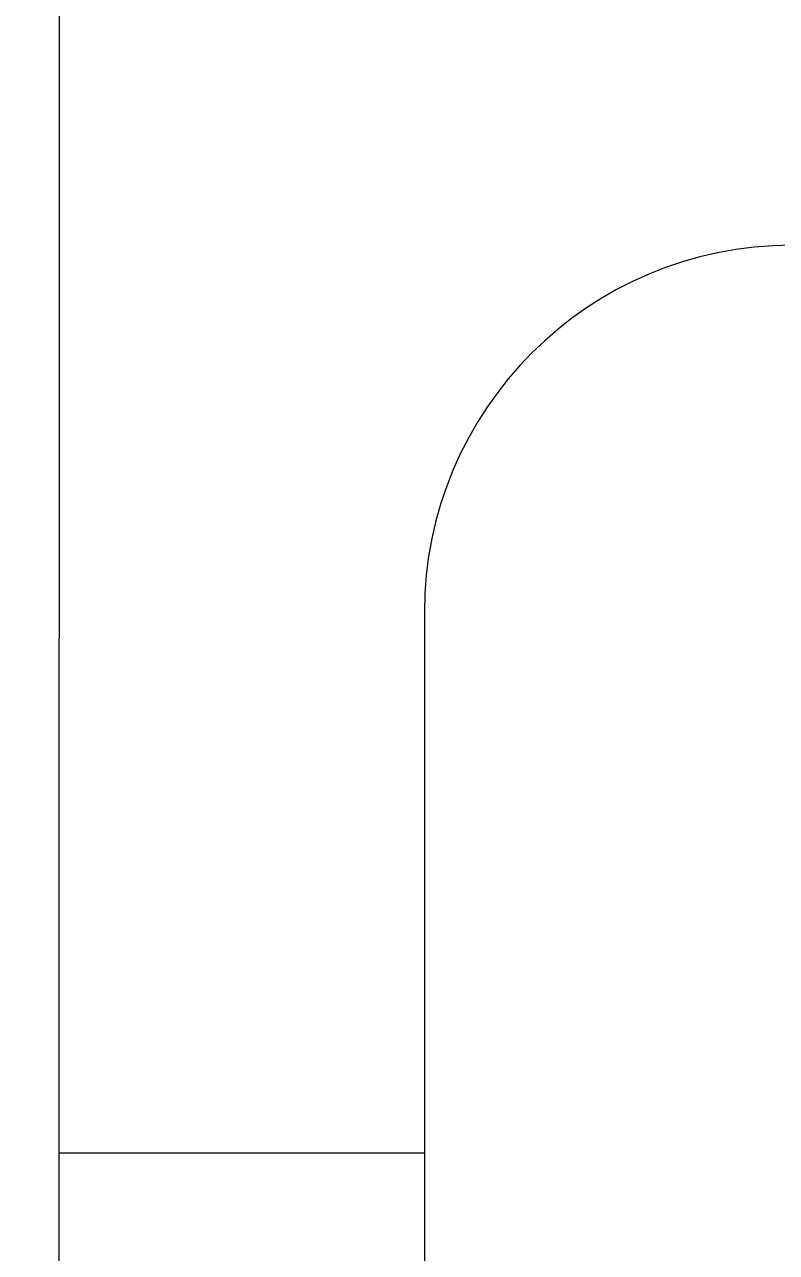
# Model space of a CAD drawing. Header units: inches. Extents: x -12418 to 57169, y -29325 to 19878.
# Drawn here: x 20671 to 20711.2, y -9534.4 to -9468.8 of the extents above; entities that cross this region are included whole.
import ezdxf

# ---------------------------------------------------------------- set-up
doc = ezdxf.new("R2010")
doc.units = ezdxf.units.IN
doc.header["$LTSCALE"] = 25
doc.header["$MEASUREMENT"] = 0
doc.header["$PDMODE"] = 3
doc.layers.get('0').update_dxf_attribs({"color": 8})
doc.layers.get('Defpoints').update_dxf_attribs({"color": 8})
for name, color, linetype, lineweight in [('00-Ground Floor$0$LOADING', 253, 'Continuous', 5), ('00-Ground Floor$0$NEW Wall', 166, 'Continuous', 5), ('E-DIM', 6, 'Continuous', 18)]:
    doc.layers.add(name, color=color, linetype=linetype, lineweight=lineweight)
doc.styles.get("Standard").update_dxf_attribs({"font": 'arial.ttf'})
doc.dimstyles.get("Standard").update_dxf_attribs({"dimtxt": 150, "dimasz": 150, "dimexe": 0.18, "dimexo": 0.0625, "dimgap": 1, "dimtad": 1, "dimdec": 0, "dimlfac": 0.1, "dimzin": 0, "dimdsep": 46, "dimtxsty": 'Standard', "dimcen": 0.09, "dimclrd": 256, "dimclrt": 7, "dimadec": 0, "dimazin": 0, "dimtfac": 1, "dimtdec": 0, "dimtofl": 0, "dimtmove": 0, "dimatfit": 3, "dimfxl": 1, "dimtolj": 1, "dimtzin": 0, "dimarcsym": 0})

# ---------------------------------------------------------------- blocks, each defined once
blk = doc.blocks.new('*X547')
at = {"color": 0}
for p, q in [((5, 3), (5, 3)), ((5, 3), (5, 3)), ((5, 3), (5, 3)), ((5, 3), (5, 3)), ((5, 3), (5, 3)), ((5, 3), (5, 3)), ((5, 3), (5, 3)), ((5, 3), (5, 3)), ((5, 3), (5, 3)), ((5, 3), (5, 3)), ((5, 3), (5, 3)), ((5, 3), (5, 3)), ((5, 3), (5, 3)), ((5, 3), (5, 3)), ((5, 3), (5, 3)), ((5, 3), (5, 3)), ((5, 3), (5, 3)), ((5, 3), (5, 3)), ((5, 3), (5, 3)), ((5, 3), (5, 3)), ((5, 3), (5, 3)), ((5, 3), (5, 3)), ((5, 3), (5, 3)), ((5, 3), (5, 3)), ((5, 3), (5, 3)), ((5, 3), (5, 3)), ((5, 3), (5, 3)), ((5, 3), (5, 3)), ((5, 3), (5, 3)), ((5, 3), (5, 3)), ((5, 3), (5, 3)), ((5, 3), (5, 3)), ((5, 3), (5, 3)), ((5, 3), (5, 3)), ((5, 3), (5, 3)), ((5, 3), (5, 3)), ((5, 3), (5, 3)), ((5, 3), (5, 3)), ((5, 3), (5, 3)), ((5, 3), (5, 3)), ((5, 3), (5, 3)), ((5, 3), (5, 3)), ((5, 3), (5, 3)), ((5, 3), (5, 3)), ((5, 3), (5, 3)), ((5, 3), (5, 3)), ((5, 3), (5, 3)), ((5, 3), (5, 3)), ((5, 3), (5, 3)), ((5, 3), (5, 3)), ((5, 3), (5, 3)), ((5, 3), (5, 3)), ((5, 3), (5, 3)), ((5, 3), (5, 3)), ((5, 3), (5, 3)), ((5, 3), (5, 3)), ((5, 3), (5, 3)), ((5, 3), (5, 3)), ((5, 3), (5, 3)), ((5, 3), (5, 3)), ((5, 3), (5, 3)), ((5, 3), (5, 3)), ((5, 3), (5, 3)), ((5, 3), (5, 3)), ((5, 3), (5, 3)), ((5, 3), (5, 3)), ((6, 3), (5, 3)), ((5, 3), (5, 3)), ((6, 3), (5, 3)), ((5, 3), (5, 3)), ((6, 3), (5, 3)), ((5, 3), (5, 3)), ((6, 3), (5, 3)), ((5, 3), (5, 3)), ((5, 3), (5, 3)), ((5, 3), (5, 3)), ((5, 3), (5, 3)), ((5, 3), (5, 3)), ((5, 3), (5, 3)), ((5, 3), (5, 3)), ((5, 3), (5, 3)), ((5, 3), (5, 3)), ((5, 3), (5, 3)), ((5, 3), (5, 3)), ((5, 3), (5, 3)), ((5, 3), (5, 3)), ((5, 3), (5, 3)), ((5, 3), (5, 3)), ((5, 3), (5, 3)), ((5, 3), (5, 3)), ((5, 3), (5, 3)), ((5, 3), (5, 3)), ((5, 3), (5, 3)), ((5, 3), (5, 3)), ((5, 3), (5, 3)), ((5, 3), (5, 3)), ((6, 3), (6, 3)), ((6, 3), (6, 3)), ((6, 3), (6, 3)), ((6, 3), (6, 3)), ((6, 3), (6, 3)), ((6, 3), (6, 3)), ((6, 3), (6, 3)), ((6, 3), (6, 3)), ((6, 3), (6, 3)), ((6, 3), (6, 3)), ((6, 3), (6, 3)), ((6, 3), (6, 3)), ((6, 3), (6, 3)), ((6, 3), (6, 3)), ((6, 3), (6, 3)), ((6, 3), (6, 3)), ((6, 3), (6, 3)), ((6, 3), (6, 3)), ((6, 3), (6, 3)), ((6, 3), (6, 3)), ((6, 3), (6, 3)), ((6, 3), (6, 3)), ((6, 3), (6, 3)), ((6, 3), (6, 3)), ((6, 3), (6, 3)), ((6, 3), (6, 3)), ((6, 3), (6, 3)), ((6, 3), (6, 3)), ((6, 3), (6, 3)), ((6, 3), (6, 3)), ((6, 3), (6, 3)), ((6, 3), (6, 3)), ((6, 3), (6, 3)), ((6, 3), (6, 3)), ((6, 3), (6, 3)), ((6, 3), (6, 3)), ((6, 3), (6, 3)), ((6, 3), (6, 3)), ((6, 3), (6, 3)), ((6, 3), (6, 3)), ((6, 3), (6, 3)), ((6, 3), (6, 3)), ((6, 3), (6, 3)), ((6, 3), (6, 3)), ((6, 3), (6, 3)), ((6, 3), (6, 3)), ((6, 3), (6, 3)), ((6, 3), (6, 3)), ((6, 3), (6, 3)), ((6, 3), (6, 3)), ((6, 3), (6, 3)), ((6, 3), (6, 3)), ((6, 3), (6, 3)), ((6, 3), (6, 3)), ((6, 3), (6, 3)), ((6, 3), (6, 3)), ((6, 3), (6, 3)), ((6, 3), (6, 3)), ((6, 3), (6, 3)), ((6, 3), (6, 3)), ((6, 3), (6, 3)), ((6, 3), (6, 3)), ((6, 3), (6, 3)), ((6, 3), (6, 3)), ((6, 3), (6, 3)), ((6, 3), (6, 3)), ((6, 3), (6, 3)), ((6, 3), (6, 3)), ((6, 3), (6, 3)), ((6, 3), (6, 3)), ((6, 3), (6, 3)), ((6, 3), (6, 3)), ((6, 3), (6, 3)), ((6, 3), (6, 3)), ((6, 3), (6, 3)), ((6, 3), (6, 3)), ((6, 3), (6, 3)), ((6, 3), (6, 3)), ((6, 3), (6, 3)), ((6, 3), (6, 3)), ((6, 3), (6, 3)), ((6, 3), (6, 3)), ((6, 3), (6, 3)), ((6, 3), (6, 3)), ((6, 3), (6, 3)), ((6, 3), (6, 3)), ((6, 3), (6, 3)), ((6, 3), (6, 3)), ((6, 3), (6, 3)), ((6, 3), (6, 3)), ((6, 3), (6, 3)), ((6, 3), (6, 3)), ((6, 3), (6, 3)), ((6, 3), (6, 3)), ((6, 3), (6, 3)), ((6, 3), (6, 3)), ((6, 3), (6, 3)), ((6, 3), (6, 3)), ((6, 3), (6, 3)), ((6, 3), (6, 3)), ((6, 3), (6, 3)), ((6, 3), (6, 3)), ((6, 3), (6, 3)), ((6, 3), (6, 3)), ((6, 3), (6, 3)), ((6, 3), (6, 3)), ((6, 3), (6, 3)), ((6, 3), (6, 3)), ((6, 3), (6, 3)), ((6, 3), (6, 3)), ((6, 3), (6, 3)), ((6, 3), (6, 3)), ((6, 3), (6, 3)), ((6, 3), (6, 3)), ((6, 3), (6, 3)), ((6, 3), (6, 3)), ((6, 3), (6, 3)), ((6, 3), (6, 3)), ((6, 3), (6, 3)), ((6, 3), (6, 3)), ((6, 3), (6, 3)), ((6, 3), (6, 3)), ((6, 3), (6, 3)), ((6, 3), (6, 3)), ((6, 3), (6, 3)), ((6, 3), (6, 3)), ((6, 3), (6, 3)), ((6, 3), (6, 3)), ((6, 3), (6, 3)), ((6, 3), (6, 3)), ((6, 3), (6, 3)), ((6, 3), (6, 3)), ((6, 3), (6, 3)), ((6, 3), (6, 3)), ((6, 3), (6, 3)), ((6, 3), (6, 3)), ((6, 3), (6, 3)), ((6, 3), (6, 3)), ((6, 3), (6, 3)), ((6, 3), (6, 3)), ((6, 3), (6, 3)), ((6, 3), (6, 3)), ((6, 3), (6, 3)), ((6, 3), (6, 3)), ((6, 3), (6, 3)), ((6, 3), (6, 3)), ((6, 3), (6, 3)), ((6, 3), (6, 3)), ((6, 3), (6, 3)), ((6, 3), (6, 3)), ((6, 3), (6, 3)), ((6, 3), (6, 3)), ((6, 3), (6, 3)), ((6, 3), (6, 3)), ((6, 3), (6, 3)), ((6, 3), (6, 3)), ((6, 3), (6, 3)), ((6, 3), (6, 3)), ((6, 3), (6, 3)), ((6, 3), (6, 3)), ((6, 3), (6, 3)), ((6, 3), (6, 3)), ((6, 3), (6, 3)), ((6, 3), (6, 3)), ((6, 3), (6, 3)), ((6, 3), (6, 3)), ((6, 3), (6, 3)), ((6, 3), (6, 3)), ((6, 3), (6, 3)), ((6, 3), (6, 3)), ((6, 3), (6, 3)), ((6, 3), (6, 3)), ((6, 3), (6, 3)), ((6, 3), (6, 3)), ((6, 3), (6, 3)), ((6, 3), (6, 3)), ((6, 3), (6, 3)), ((6, 3), (6, 3)), ((6, 3), (6, 3)), ((6, 3), (6, 3)), ((6, 3), (6, 3)), ((6, 3), (6, 3)), ((6, 3), (6, 3)), ((6, 3), (6, 3)), ((6, 3), (6, 3)), ((6, 3), (6, 3)), ((6, 3), (6, 3)), ((6, 3), (6, 3)), ((6, 3), (6, 3)), ((6, 3), (6, 3)), ((6, 3), (6, 3)), ((6, 3), (6, 3)), ((6, 3), (6, 3)), ((6, 3), (6, 3)), ((6, 3), (6, 3)), ((6, 3), (6, 3)), ((6, 3), (6, 3)), ((6, 3), (6, 3)), ((6, 3), (6, 3)), ((6, 3), (6, 3)), ((6, 3), (6, 3)), ((6, 3), (6, 3)), ((6, 3), (6, 3)), ((6, 3), (6, 3)), ((6, 3), (5, 3)), ((6, 3), (5, 3)), ((6, 3), (5, 3)), ((6, 3), (5, 3)), ((6, 3), (5, 3)), ((6, 3), (6, 3)), ((6, 3), (6, 3)), ((6, 3), (6, 3)), ((6, 3), (6, 3)), ((6, 3), (6, 3)), ((6, 3), (6, 3)), ((6, 3), (6, 3)), ((6, 3), (6, 3)), ((6, 3), (6, 3)), ((6, 3), (6, 3)), ((6, 3), (6, 3)), ((6, 3), (6, 3)), ((6, 3), (6, 3)), ((6, 3), (6, 3)), ((6, 3), (6, 3)), ((6, 3), (6, 3)), ((6, 3), (6, 3)), ((6, 3), (6, 3)), ((6, 3), (6, 3)), ((6, 3), (6, 3)), ((6, 3), (6, 3)), ((6, 3), (6, 3)), ((6, 3), (6, 3)), ((6, 3), (6, 3)), ((6, 3), (6, 3)), ((6, 3), (6, 3)), ((6, 3), (6, 3)), ((6, 3), (6, 3)), ((6, 3), (6, 3)), ((6, 3), (6, 3)), ((6, 3), (6, 3)), ((6, 3), (6, 3)), ((6, 3), (6, 3)), ((6, 3), (6, 3)), ((6, 3), (6, 3)), ((6, 3), (6, 3)), ((6, 3), (6, 3)), ((6, 3), (6, 3)), ((6, 3), (6, 3)), ((6, 3), (6, 3)), ((6, 3), (6, 3)), ((6, 3), (6, 3)), ((6, 3), (6, 3)), ((6, 3), (6, 3)), ((6, 3), (6, 3)), ((6, 3), (6, 3)), ((6, 3), (6, 3)), ((6, 3), (6, 3)), ((6, 3), (6, 3)), ((6, 3), (6, 3)), ((6, 3), (6, 3)), ((6, 3), (6, 3)), ((6, 3), (6, 3)), ((6, 3), (6, 3)), ((6, 3), (6, 3)), ((6, 3), (6, 3)), ((6, 3), (6, 3)), ((6, 3), (6, 3)), ((6, 3), (6, 3)), ((6, 3), (6, 3)), ((6, 3), (6, 3)), ((6, 3), (6, 3)), ((6, 3), (6, 3)), ((6, 3), (6, 3)), ((6, 3), (6, 3)), ((6, 3), (6, 3)), ((6, 3), (6, 3)), ((6, 3), (6, 3)), ((6, 3), (6, 3)), ((6, 3), (6, 3)), ((6, 3), (6, 3)), ((6, 3), (6, 3)), ((6, 3), (6, 3)), ((6, 3), (6, 3)), ((6, 3), (6, 3)), ((6, 3), (6, 3)), ((6, 3), (6, 3)), ((6, 3), (6, 3)), ((6, 3), (6, 3)), ((6, 3), (6, 3)), ((6, 3), (6, 3)), ((6, 3), (6, 3)), ((6, 3), (6, 3)), ((6, 3), (6, 3)), ((6, 3), (6, 3)), ((6, 3), (6, 3)), ((6, 3), (6, 3)), ((6, 3), (6, 3)), ((6, 3), (6, 3)), ((6, 3), (6, 3)), ((6, 3), (6, 3)), ((6, 3), (6, 3)), ((6, 3), (6, 3)), ((6, 3), (6, 3)), ((6, 3), (6, 3)), ((6, 3), (6, 3)), ((6, 3), (6, 3)), ((6, 3), (6, 3)), ((6, 3), (6, 3)), ((6, 3), (6, 3)), ((6, 3), (6, 3)), ((6, 3), (6, 3)), ((6, 3), (6, 3)), ((6, 3), (6, 3)), ((6, 3), (6, 3)), ((6, 3), (6, 3)), ((6, 3), (6, 3)), ((6, 3), (6, 3)), ((6, 3), (6, 3)), ((6, 3), (6, 3)), ((6, 3), (6, 3)), ((6, 3), (6, 3)), ((6, 3), (6, 3)), ((6, 3), (6, 3)), ((6, 3), (6, 3)), ((6, 3), (6, 3)), ((6, 3), (6, 3)), ((6, 3), (6, 3)), ((6, 3), (6, 3)), ((6, 3), (6, 3)), ((6, 3), (6, 3)), ((6, 3), (6, 3)), ((6, 3), (6, 3)), ((6, 3), (6, 3)), ((6, 3), (6, 3)), ((6, 3), (6, 3)), ((6, 3), (6, 3)), ((6, 3), (6, 3)), ((6, 3), (6, 3)), ((6, 3), (6, 3)), ((6, 3), (6, 3)), ((6, 3), (6, 3)), ((6, 3), (6, 3)), ((6, 3), (6, 3)), ((6, 3), (6, 3)), ((6, 3), (6, 3)), ((6, 3), (6, 3)), ((6, 3), (6, 3)), ((6, 3), (6, 3)), ((6, 3), (6, 3)), ((6, 3), (6, 3)), ((6, 3), (6, 3)), ((6, 3), (6, 3)), ((6, 3), (6, 3)), ((6, 3), (6, 3)), ((6, 3), (6, 3)), ((6, 3), (6, 3)), ((6, 3), (6, 3)), ((6, 3), (6, 3)), ((6, 3), (6, 3)), ((6, 3), (6, 3)), ((6, 3), (6, 3)), ((6, 3), (6, 3)), ((6, 3), (6, 3)), ((6, 3), (6, 3)), ((6, 3), (6, 3)), ((6, 3), (6, 3)), ((6, 3), (6, 3)), ((6, 3), (6, 3)), ((6, 3), (6, 3)), ((6, 3), (6, 3)), ((6, 3), (6, 3)), ((6, 3), (6, 3)), ((6, 3), (6, 3)), ((6, 3), (6, 3)), ((6, 3), (6, 3)), ((6, 3), (6, 3)), ((6, 3), (6, 3)), ((6, 3), (6, 3)), ((6, 3), (6, 3)), ((6, 3), (6, 3)), ((6, 3), (6, 3)), ((6, 3), (6, 3)), ((6, 3), (6, 3)), ((6, 3), (6, 3)), ((6, 3), (6, 3)), ((6, 3), (6, 3)), ((6, 3), (6, 3)), ((6, 3), (6, 3)), ((6, 3), (6, 3)), ((6, 3), (6, 3)), ((6, 3), (6, 3)), ((6, 3), (6, 3)), ((6, 3), (6, 3)), ((6, 3), (6, 3)), ((6, 3), (6, 3)), ((6, 3), (6, 3)), ((6, 3), (6, 3)), ((6, 3), (6, 3)), ((6, 3), (6, 3)), ((6, 3), (6, 3)), ((6, 3), (6, 3)), ((6, 3), (6, 3)), ((6, 3), (6, 3)), ((6, 3), (6, 3)), ((6, 3), (6, 3)), ((6, 3), (6, 3)), ((6, 3), (6, 3)), ((6, 3), (6, 3)), ((6, 3), (6, 3)), ((6, 3), (6, 3)), ((6, 3), (6, 3)), ((6, 3), (6, 3)), ((6, 3), (6, 3)), ((6, 3), (6, 3)), ((6, 3), (6, 3)), ((6, 3), (6, 3)), ((6, 3), (6, 3)), ((6, 3), (6, 3)), ((6, 3), (6, 3)), ((6, 3), (6, 3)), ((6, 3), (6, 3)), ((6, 3), (6, 3)), ((6, 3), (6, 3)), ((6, 3), (6, 3)), ((6, 3), (6, 3)), ((6, 3), (6, 3)), ((6, 3), (6, 3)), ((6, 3), (6, 3)), ((6, 3), (6, 3)), ((6, 3), (6, 3)), ((6, 3), (6, 3)), ((6, 3), (6, 3)), ((6, 3), (6, 3)), ((6, 3), (6, 3)), ((6, 3), (6, 3)), ((6, 3), (6, 3)), ((6, 3), (6, 3)), ((6, 3), (6, 3)), ((6, 3), (6, 3)), ((6, 3), (6, 3)), ((6, 3), (6, 3)), ((6, 3), (6, 3)), ((6, 3), (6, 3)), ((6, 3), (6, 3)), ((6, 3), (6, 3)), ((6, 3), (6, 3)), ((6, 3), (6, 3)), ((6, 3), (6, 3)), ((6, 3), (6, 3)), ((6, 3), (6, 3)), ((6, 3), (6, 3)), ((6, 3), (6, 3)), ((6, 3), (6, 3)), ((6, 3), (6, 3)), ((6, 3), (6, 3)), ((6, 3), (6, 3)), ((6, 3), (6, 3)), ((6, 3), (6, 3)), ((6, 3), (6, 3)), ((6, 3), (6, 3)), ((6, 3), (6, 3)), ((6, 3), (6, 3)), ((6, 3), (6, 3)), ((6, 3), (6, 3)), ((6, 3), (6, 3)), ((6, 3), (6, 3)), ((6, 3), (6, 3)), ((6, 3), (6, 3)), ((6, 3), (6, 3)), ((6, 3), (6, 3)), ((6, 3), (6, 3)), ((6, 3), (6, 3)), ((6, 3), (6, 3)), ((6, 3), (6, 3)), ((6, 3), (6, 3)), ((6, 3), (6, 3)), ((6, 3), (6, 3)), ((6, 3), (6, 3)), ((6, 3), (6, 3)), ((6, 3), (6, 3)), ((6, 3), (6, 3)), ((6, 3), (6, 3)), ((6, 3), (6, 3)), ((6, 3), (6, 3)), ((6, 3), (6, 3)), ((6, 3), (6, 3)), ((6, 3), (6, 3)), ((6, 3), (6, 3)), ((6, 3), (6, 3)), ((6, 3), (6, 3)), ((6, 3), (6, 3)), ((6, 3), (6, 3)), ((6, 3), (6, 3)), ((6, 3), (6, 3)), ((6, 3), (6, 3)), ((6, 3), (6, 3)), ((6, 3), (6, 3)), ((6, 3), (6, 3)), ((6, 3), (6, 3)), ((6, 3), (6, 3)), ((6, 3), (6, 3)), ((6, 3), (6, 3)), ((6, 3), (6, 3)), ((6, 3), (6, 3)), ((6, 3), (6, 3)), ((6, 3), (6, 3)), ((6, 3), (6, 3)), ((6, 3), (6, 3)), ((6, 3), (6, 3)), ((6, 3), (6, 3)), ((6, 3), (6, 3)), ((6, 3), (6, 3)), ((6, 3), (6, 3)), ((6, 3), (6, 3)), ((6, 3), (6, 3)), ((6, 3), (6, 3)), ((6, 3), (6, 3)), ((6, 3), (6, 3)), ((6, 3), (6, 3)), ((6, 3), (6, 3)), ((6, 3), (6, 3)), ((6, 3), (6, 3)), ((6, 3), (6, 3)), ((6, 3), (6, 3)), ((6, 3), (6, 3)), ((6, 3), (6, 3))]:
    blk.add_line(p, q, dxfattribs=at)
blk = doc.blocks.new('*X548')
at = {"color": 0}
for p, q in [((13, 1), (13, 1)), ((13, 1), (13, 1)), ((13, 1), (13, 1)), ((13, 1), (13, 1)), ((13, 1), (13, 1)), ((13, 1), (13, 1)), ((13, 1), (13, 1)), ((13, 1), (13, 1)), ((13, 1), (13, 1)), ((13, 1), (13, 1)), ((13, 1), (13, 1)), ((13, 1), (13, 1)), ((13, 1), (13, 1)), ((13, 1), (13, 1)), ((13, 1), (13, 1)), ((13, 1), (14, 1)), ((13, 1), (14, 1)), ((13, 1), (14, 1)), ((13, 1), (13, 1)), ((13, 1), (13, 1)), ((13, 1), (13, 1)), ((13, 1), (13, 1)), ((13, 1), (13, 1)), ((13, 1), (13, 1)), ((13, 1), (13, 1)), ((13, 1), (13, 1)), ((13, 1), (13, 1)), ((13, 1), (13, 1)), ((13, 1), (13, 1)), ((13, 1), (13, 1)), ((13, 1), (13, 1)), ((13, 1), (13, 1)), ((13, 1), (13, 1)), ((13, 1), (13, 1)), ((13, 1), (13, 1)), ((13, 1), (13, 1)), ((13, 1), (13, 1)), ((13, 1), (13, 1)), ((13, 1), (13, 1)), ((13, 1), (13, 1)), ((13, 1), (13, 1)), ((13, 1), (13, 1)), ((13, 1), (13, 1)), ((13, 1), (13, 1)), ((13, 1), (13, 1)), ((13, 1), (13, 1)), ((13, 1), (13, 1)), ((13, 1), (13, 1)), ((13, 1), (13, 1)), ((13, 1), (13, 1)), ((13, 1), (13, 1)), ((13, 1), (13, 1)), ((13, 1), (13, 1)), ((13, 1), (13, 1)), ((13, 1), (13, 1)), ((13, 1), (13, 1)), ((13, 1), (13, 1)), ((13, 1), (13, 1)), ((13, 1), (13, 1)), ((13, 1), (13, 1)), ((13, 1), (13, 1)), ((13, 1), (13, 1)), ((13, 1), (13, 1)), ((13, 1), (13, 1)), ((13, 1), (13, 1)), ((13, 1), (13, 1)), ((13, 1), (13, 1)), ((13, 1), (13, 1)), ((13, 1), (13, 1)), ((13, 1), (13, 1)), ((13, 1), (13, 1)), ((13, 1), (13, 1)), ((13, 1), (13, 1)), ((13, 1), (13, 1)), ((13, 1), (13, 1)), ((13, 1), (13, 1)), ((13, 1), (13, 1)), ((13, 1), (13, 1)), ((13, 1), (13, 1)), ((13, 1), (13, 1)), ((13, 1), (13, 1)), ((13, 1), (13, 1)), ((13, 1), (13, 1)), ((13, 1), (13, 1)), ((13, 1), (13, 1)), ((13, 1), (13, 1)), ((13, 1), (13, 1)), ((13, 1), (13, 1)), ((13, 1), (13, 1)), ((13, 1), (13, 1)), ((13, 1), (13, 1)), ((13, 1), (13, 1)), ((13, 1), (13, 1)), ((13, 1), (13, 1)), ((13, 1), (13, 1)), ((13, 1), (13, 1)), ((13, 1), (13, 1)), ((13, 1), (13, 1)), ((13, 1), (13, 1)), ((13, 1), (13, 1)), ((13, 1), (13, 1)), ((13, 1), (13, 1)), ((13, 1), (13, 1)), ((13, 1), (13, 1)), ((13, 1), (13, 1)), ((13, 1), (13, 1)), ((13, 1), (13, 1)), ((13, 1), (13, 1)), ((13, 1), (13, 1)), ((13, 1), (13, 1)), ((13, 1), (13, 1)), ((13, 1), (13, 1)), ((13, 1), (13, 1)), ((13, 1), (13, 1)), ((13, 1), (13, 1)), ((13, 1), (13, 1)), ((13, 1), (13, 1)), ((13, 1), (13, 1)), ((13, 1), (13, 1)), ((13, 1), (13, 1)), ((13, 1), (13, 1)), ((13, 1), (13, 1)), ((13, 1), (13, 1)), ((13, 1), (14, 1)), ((13, 0), (13, 0)), ((13, 0), (13, 0)), ((13, 0), (13, 0)), ((13, 0), (13, 0)), ((13, 0), (13, 0)), ((13, 0), (13, 0)), ((13, 0), (13, 0)), ((13, 0), (13, 0)), ((13, 0), (13, 0)), ((13, 0), (13, 0)), ((13, 0), (13, 0)), ((13, 0), (13, 0)), ((13, 0), (13, 0)), ((13, 0), (13, 0)), ((13, 0), (13, 0)), ((13, 0), (13, 0)), ((13, 0), (13, 0)), ((13, 0), (13, 0)), ((13, 0), (13, 0)), ((13, 0), (13, 0)), ((13, 0), (13, 0)), ((13, 0), (13, 0)), ((13, 0), (13, 0)), ((13, 0), (13, 0)), ((13, 0), (13, 0)), ((13, 0), (13, 0)), ((13, 0), (13, 0)), ((13, 0), (13, 0)), ((13, 0), (13, 0)), ((13, 0), (13, 0)), ((13, 0), (13, 0)), ((13, 0), (13, 0)), ((13, 0), (13, 0)), ((13, 0), (13, 0)), ((13, 0), (13, 0)), ((13, 0), (13, 0)), ((13, 0), (13, 0)), ((13, 0), (13, 0)), ((13, 0), (13, 0)), ((13, 0), (13, 0)), ((13, 0), (13, 0)), ((13, 0), (13, 0)), ((13, 0), (13, 0)), ((13, 0), (13, 0)), ((13, 0), (13, 0)), ((13, 0), (13, 0)), ((13, 0), (13, 0)), ((13, 0), (13, 0)), ((13, 0), (14, 0)), ((13, 0), (14, 0)), ((13, 0), (13, 0)), ((13, 0), (14, 0)), ((14, 1), (14, 1)), ((14, 1), (14, 1)), ((14, 1), (14, 1)), ((14, 1), (14, 1)), ((14, 1), (14, 1)), ((14, 1), (14, 1)), ((14, 1), (14, 1)), ((14, 1), (14, 1)), ((14, 1), (14, 1)), ((14, 1), (14, 1)), ((14, 1), (14, 1)), ((14, 1), (14, 1)), ((14, 1), (14, 1)), ((14, 1), (14, 1)), ((14, 1), (14, 1)), ((14, 1), (14, 1)), ((14, 1), (14, 1)), ((14, 1), (14, 1)), ((14, 1), (14, 1)), ((14, 1), (14, 1)), ((14, 1), (14, 1)), ((14, 1), (14, 1)), ((14, 1), (14, 1)), ((14, 1), (14, 1)), ((14, 1), (14, 1)), ((14, 1), (14, 1)), ((14, 1), (14, 1)), ((14, 1), (14, 1)), ((14, 1), (14, 1)), ((14, 1), (14, 1)), ((14, 1), (14, 1)), ((14, 1), (14, 1)), ((14, 1), (14, 1)), ((14, 1), (14, 1)), ((14, 1), (14, 1)), ((14, 1), (14, 1)), ((14, 1), (14, 1)), ((14, 1), (14, 1)), ((14, 1), (14, 1)), ((14, 1), (14, 1)), ((14, 1), (14, 1)), ((14, 1), (14, 1)), ((14, 1), (14, 1)), ((14, 1), (14, 1)), ((14, 1), (14, 1)), ((14, 1), (14, 1)), ((14, 1), (14, 1)), ((14, 1), (14, 1)), ((14, 1), (14, 1)), ((14, 1), (14, 1)), ((14, 1), (14, 1)), ((14, 1), (14, 1)), ((14, 1), (14, 1)), ((14, 1), (14, 1)), ((14, 1), (14, 1)), ((14, 1), (14, 1)), ((14, 1), (14, 1)), ((14, 1), (14, 1)), ((14, 1), (14, 1)), ((14, 1), (14, 1)), ((14, 1), (14, 1)), ((14, 1), (14, 1)), ((14, 1), (14, 1)), ((14, 1), (14, 1)), ((14, 1), (14, 1)), ((14, 1), (14, 1)), ((14, 1), (14, 1)), ((14, 1), (14, 1)), ((14, 1), (14, 1)), ((14, 1), (14, 1)), ((14, 1), (14, 1)), ((14, 1), (14, 1)), ((14, 1), (14, 1)), ((14, 1), (14, 1)), ((14, 1), (14, 1)), ((14, 1), (14, 1)), ((14, 1), (14, 1)), ((14, 1), (14, 1)), ((14, 1), (14, 1)), ((14, 1), (14, 1)), ((14, 1), (14, 1)), ((14, 1), (14, 1)), ((14, 1), (14, 1)), ((14, 1), (14, 1)), ((14, 1), (14, 1)), ((14, 1), (14, 1)), ((14, 1), (14, 1)), ((14, 1), (14, 1)), ((14, 1), (14, 1)), ((14, 1), (14, 1)), ((14, 1), (14, 1)), ((14, 1), (14, 1)), ((14, 1), (14, 1)), ((14, 1), (14, 1)), ((14, 0), (14, 0)), ((14, 0), (14, 0)), ((14, 0), (14, 0)), ((14, 0), (14, 0)), ((14, 0), (14, 0)), ((14, 0), (14, 0)), ((14, 0), (14, 0)), ((14, 0), (14, 0)), ((14, 0), (14, 0)), ((14, 0), (14, 0)), ((14, 0), (14, 0)), ((14, 0), (14, 0)), ((14, 0), (14, 0)), ((14, 0), (14, 0)), ((14, 0), (14, 0)), ((14, 0), (14, 0)), ((14, 0), (14, 0)), ((14, 0), (14, 0)), ((14, 0), (14, 0)), ((14, 0), (14, 0)), ((14, 0), (14, 0)), ((14, 0), (14, 0)), ((14, 0), (14, 0)), ((14, 0), (14, 0)), ((14, 0), (14, 0)), ((14, 0), (14, 0)), ((14, 0), (14, 0)), ((14, 0), (14, 0)), ((14, 0), (14, 0)), ((14, 0), (14, 0)), ((14, 0), (14, 0)), ((14, 0), (14, 0)), ((14, 0), (14, 0)), ((14, 0), (14, 0)), ((14, 0), (14, 0)), ((14, 0), (14, 0)), ((14, 0), (14, 0)), ((14, 0), (14, 0)), ((14, 0), (14, 0)), ((14, 0), (14, 0)), ((14, 0), (14, 0)), ((14, 0), (14, 0)), ((14, 0), (14, 0)), ((14, 0), (14, 0)), ((14, 0), (14, 0)), ((14, 0), (14, 0)), ((14, 0), (14, 0)), ((14, 0), (14, 0)), ((13, 0), (13, 0)), ((13, 0), (14, 0)), ((13, 0), (13, 0)), ((13, 0), (14, 0)), ((13, 0), (13, 0)), ((13, 0), (14, 0)), ((13, 0), (13, 0)), ((13, 0), (13, 0)), ((13, 0), (13, 0)), ((13, 0), (13, 0)), ((13, 0), (14, 0)), ((13, 0), (13, 0)), ((13, 0), (14, 0)), ((13, 0), (13, 0)), ((13, 0), (14, 0)), ((13, 0), (13, 0)), ((13, 0), (14, 0)), ((13, 0), (13, 0)), ((13, 0), (14, 0)), ((13, 0), (13, 0)), ((13, 0), (14, 0)), ((13, 0), (13, 0)), ((13, 0), (14, 0)), ((13, 0), (13, 0)), ((13, 0), (13, 0)), ((13, 0), (13, 0)), ((13, 0), (14, 0)), ((13, 0), (13, 0)), ((13, 0), (14, 0)), ((13, 0), (13, 0)), ((13, 0), (14, 0)), ((13, 0), (13, 0)), ((13, 0), (14, 0)), ((13, 0), (13, 0)), ((13, 0), (13, 0)), ((13, 0), (13, 0)), ((13, 0), (13, 0)), ((13, 0), (13, 0)), ((13, 0), (13, 0)), ((13, 0), (13, 0)), ((13, 0), (13, 0)), ((13, 0), (13, 0)), ((13, 0), (13, 0)), ((13, 0), (13, 0)), ((13, 0), (13, 0)), ((13, 0), (13, 0)), ((13, 0), (13, 0)), ((13, 0), (13, 0)), ((13, 0), (13, 0)), ((13, 0), (13, 0)), ((13, 0), (13, 0)), ((13, 0), (13, 0)), ((13, 0), (13, 0)), ((13, 0), (13, 0)), ((13, 0), (13, 0)), ((13, 0), (13, 0)), ((13, 0), (13, 0)), ((13, 0), (13, 0)), ((13, 0), (13, 0)), ((13, 0), (13, 0)), ((13, 0), (13, 0)), ((13, 0), (13, 0)), ((13, 0), (13, 0)), ((13, 0), (13, 0)), ((13, -1), (13, -1)), ((13, -1), (13, -1)), ((13, -1), (13, -1)), ((13, -1), (13, -1)), ((13, -1), (13, -1)), ((13, -1), (14, -1)), ((13, -1), (13, -1)), ((14, 0), (14, 0)), ((14, 0), (14, 0)), ((14, 0), (14, 0)), ((14, 0), (14, 0)), ((14, 0), (14, 0)), ((14, 0), (14, 0)), ((14, 0), (14, 0)), ((14, 0), (14, 0)), ((14, 0), (14, 0)), ((14, 0), (14, 0)), ((14, 0), (14, 0)), ((14, 0), (14, 0)), ((14, 0), (14, 0)), ((14, 0), (14, 0)), ((14, 0), (14, 0)), ((13, 0), (14, 0)), ((14, 0), (14, 0)), ((14, 0), (14, 0)), ((14, 0), (14, 0)), ((14, 0), (14, 0)), ((14, 0), (14, 0)), ((14, 0), (14, 0)), ((14, 0), (14, 0)), ((14, 0), (14, 0)), ((14, 0), (14, 0)), ((14, 0), (14, 0)), ((14, 0), (14, 0)), ((14, 0), (14, 0)), ((14, 0), (14, 0)), ((14, 0), (14, 0)), ((14, 0), (14, 0)), ((14, 0), (14, 0)), ((14, 0), (14, 0)), ((14, 0), (14, 0)), ((14, 0), (14, 0)), ((14, 0), (14, 0)), ((14, 0), (14, 0)), ((14, 0), (14, 0)), ((14, 0), (14, 0)), ((14, 0), (14, 0)), ((14, 0), (14, 0)), ((14, 0), (14, 0)), ((14, 0), (14, 0)), ((14, 0), (14, 0)), ((14, 0), (14, 0)), ((14, 0), (14, 0)), ((14, 0), (14, 0)), ((14, 0), (14, 0)), ((14, 0), (14, 0)), ((14, 0), (14, 0)), ((14, -1), (14, -1)), ((14, -1), (14, -1)), ((14, -1), (14, -1)), ((14, -1), (14, -1)), ((14, -1), (14, -1))]:
    blk.add_line(p, q, dxfattribs=at)
blk = doc.blocks.new('00-Ground Floor$0$GF21018-P')
at = {"color": 0}
for p, q in [((0.220494, 0.475631), (0.220494, 0.067498)), ((0.240011, 0.322592), (0.240011, 0.140001)), ((0.220494, 0.293723), (0.240011, 0.293723))]:
    blk.add_line(p, q, dxfattribs=at)
for points in [[(0.240011, 0.293723), (0.240011, 0.293723), (0.240011, 0.293723), (0.240011, 0.293723), (0.240011, 0.293723), (0.240011, 0.293723), (0.240011, 0.293723), (0.240011, 0.293723), (0.240011, 0.293723), (0.240011, 0.293723), (0.240011, 0.293723), (0.240011, 0.293723), (0.240011, 0.293723), (0.240011, 0.293723), (0.240011, 0.293723), (0.240011, 0.293723), (0.240011, 0.293723), (0.240011, 0.293723), (0.240011, 0.293723), (0.240011, 0.293723), (0.240011, 0.293723), (0.240011, 0.293723), (0.240011, 0.293723), (0.240011, 0.293723), (0.240011, 0.293723), (0.240011, 0.293723), (0.240011, 0.293723), (0.240011, 0.293723), (0.240011, 0.293723), (0.240011, 0.293723), (0.240011, 0.293723), (0.240011, 0.293723), (0.240011, 0.293723), (0.240011, 0.293723), (0.240011, 0.293723), (0.240011, 0.293723), (0.240011, 0.293723), (0.240011, 0.293723), (0.240011, 0.293723), (0.240011, 0.293723), (0.240011, 0.293723), (0.240011, 0.293723), (0.240011, 0.293723), (0.240011, 0.293723), (0.240011, 0.293723), (0.240011, 0.293723), (0.240011, 0.293723), (0.240011, 0.293723), (0.240011, 0.293723), (0.240011, 0.293723), (0.240011, 0.293723), (0.240011, 0.293723), (0.240011, 0.293723), (0.240011, 0.293723), (0.240011, 0.293723), (0.240011, 0.293723), (0.240011, 0.293723), (0.240011, 0.293723), (0.240011, 0.293723), (0.240011, 0.293723), (0.240011, 0.293723), (0.240011, 0.293723), (0.240011, 0.293723), (0.240011, 0.293723), (0.240011, 0.293723), (0.240011, 0.293723), (0.240011, 0.293723), (0.240011, 0.293723), (0.240011, 0.293723), (0.240011, 0.293723), (0.240011, 0.293723), (0.240011, 0.293723), (0.240011, 0.293723), (0.240011, 0.293723), (0.240011, 0.293723), (0.240011, 0.293723), (0.240011, 0.293723), (0.240011, 0.293723), (0.240011, 0.293723), (0.240011, 0.293723), (0.240011, 0.293723), (0.240011, 0.293723), (0.240011, 0.293723), (0.240011, 0.293723), (0.240011, 0.293723), (0.240011, 0.293723), (0.240011, 0.293723), (0.240011, 0.293723), (0.240011, 0.293723), (0.240011, 0.293723), (0.240011, 0.293723), (0.240011, 0.293723), (0.240011, 0.293723), (0.240011, 0.293723), (0.240011, 0.293723), (0.240011, 0.293723), (0.240011, 0.293723), (0.240011, 0.293723), (0.240011, 0.293723), (0.240011, 0.293723), (0.240011, 0.293723), (0.240011, 0.293723), (0.240011, 0.293723), (0.240011, 0.293723), (0.240011, 0.293723), (0.240011, 0.293723), (0.240011, 0.293723), (0.240011, 0.293723), (0.240011, 0.293723), (0.240011, 0.293723), (0.240011, 0.293723), (0.240011, 0.293723), (0.240011, 0.293723), (0.240011, 0.293723), (0.240011, 0.293723), (0.240011, 0.293723), (0.240011, 0.293723), (0.240011, 0.293723), (0.240011, 0.293723), (0.240011, 0.293723), (0.240011, 0.293723), (0.240011, 0.293723), (0.240011, 0.293723), (0.240011, 0.293723), (0.240011, 0.293723), (0.240011, 0.293723), (0.240011, 0.293723), (0.240011, 0.293723), (0.240011, 0.293723), (0.240011, 0.293723), (0.240011, 0.293723), (0.240011, 0.293723), (0.240011, 0.293723), (0.240011, 0.293723), (0.240011, 0.293723), (0.240011, 0.293723), (0.240011, 0.293723), (0.240011, 0.293723), (0.240011, 0.293723), (0.240011, 0.293723), (0.240011, 0.293723), (0.240011, 0.293723), (0.240011, 0.293723), (0.240011, 0.293723), (0.240011, 0.293723), (0.240011, 0.293723), (0.240011, 0.293723), (0.240011, 0.293723), (0.240011, 0.293723), (0.240011, 0.293723), (0.240011, 0.293723), (0.240011, 0.293723), (0.240011, 0.293723), (0.240011, 0.293723), (0.240011, 0.293723), (0.240011, 0.293723), (0.240011, 0.293723), (0.240011, 0.293723), (0.240011, 0.293723), (0.240011, 0.293723), (0.240011, 0.293723), (0.240011, 0.293723), (0.240011, 0.293723), (0.240011, 0.293723), (0.240011, 0.293723), (0.240011, 0.293723), (0.240011, 0.293723), (0.240011, 0.293723), (0.240011, 0.293723), (0.240011, 0.293723), (0.240011, 0.293723), (0.240011, 0.293723), (0.240011, 0.293723), (0.240011, 0.293723), (0.240011, 0.293723), (0.240011, 0.293723), (0.240011, 0.293723), (0.240011, 0.293723), (0.240011, 0.293723), (0.240011, 0.293723), (0.240011, 0.293723), (0.240011, 0.293723), (0.240011, 0.293723), (0.240011, 0.293723), (0.240011, 0.293723), (0.240011, 0.293723), (0.240011, 0.293723), (0.240011, 0.293723), (0.240011, 0.293723), (0.240011, 0.293723), (0.240011, 0.293723), (0.240011, 0.293723), (0.240011, 0.293723), (0.240011, 0.293723), (0.240011, 0.293723), (0.240011, 0.293723), (0.240011, 0.293723), (0.240011, 0.293723), (0.240011, 0.293723), (0.240011, 0.293723), (0.240011, 0.293723), (0.240011, 0.293723), (0.240011, 0.293723), (0.240011, 0.293723), (0.240011, 0.293723), (0.240011, 0.293723), (0.240011, 0.293723), (0.240011, 0.293723), (0.240011, 0.293723), (0.240011, 0.293723), (0.240011, 0.293723), (0.240011, 0.293723), (0.240011, 0.293723), (0.240011, 0.293723), (0.240011, 0.293723), (0.240011, 0.293723), (0.240011, 0.293723), (0.240011, 0.293723), (0.240011, 0.293723), (0.240011, 0.293723), (0.240011, 0.293723), (0.240011, 0.293723), (0.240011, 0.293723), (0.240011, 0.293723), (0.240011, 0.293723), (0.240011, 0.293723), (0.240011, 0.293723), (0.240011, 0.293723), (0.240011, 0.293723), (0.240011, 0.293723), (0.240011, 0.293723), (0.240011, 0.293723), (0.240011, 0.293723), (0.240011, 0.293723), (0.240011, 0.293723), (0.240011, 0.293723), (0.240011, 0.293723), (0.240011, 0.293723), (0.240011, 0.293723), (0.240011, 0.293723), (0.240011, 0.293723), (0.240011, 0.293723), (0.240011, 0.293723), (0.240011, 0.293723), (0.240011, 0.293723), (0.240011, 0.293723), (0.240011, 0.293723), (0.240011, 0.293723), (0.240011, 0.293723), (0.240011, 0.293723), (0.240011, 0.293723), (0.240011, 0.293723), (0.240011, 0.293723), (0.240011, 0.293723), (0.240011, 0.293723), (0.240011, 0.293723), (0.240011, 0.293723), (0.240011, 0.293723), (0.240011, 0.293723), (0.240011, 0.293723), (0.240011, 0.293723), (0.240011, 0.293723), (0.240011, 0.293723), (0.240011, 0.293723), (0.240011, 0.293723), (0.240011, 0.293723), (0.240011, 0.293723), (0.240011, 0.293723), (0.240011, 0.293723), (0.240011, 0.293723), (0.240011, 0.293723), (0.240011, 0.293723), (0.240011, 0.293723), (0.240011, 0.293723), (0.240011, 0.293723), (0.240011, 0.293723), (0.240011, 0.293723)], [(0.240011, 0.293723), (0.240011, 0.293723), (0.240011, 0.293723), (0.240011, 0.293723), (0.240011, 0.293723), (0.240011, 0.293723), (0.240011, 0.293723), (0.240011, 0.293723), (0.240011, 0.293723), (0.240011, 0.293723), (0.240011, 0.293723), (0.240011, 0.293723), (0.240011, 0.293723), (0.240011, 0.293723), (0.240011, 0.293723), (0.240011, 0.293723), (0.240011, 0.293723), (0.240011, 0.293723), (0.240011, 0.293723), (0.240011, 0.293723), (0.240011, 0.293723), (0.240011, 0.293723), (0.240011, 0.293723), (0.240011, 0.293723), (0.240011, 0.293723), (0.240011, 0.293723), (0.240011, 0.293723), (0.240011, 0.293723), (0.240011, 0.293723), (0.240011, 0.293723), (0.240011, 0.293723), (0.240011, 0.293723), (0.240011, 0.293723), (0.240011, 0.293723), (0.240011, 0.293723), (0.240011, 0.293723), (0.240011, 0.293723), (0.240011, 0.293723), (0.240011, 0.293723), (0.240011, 0.293723), (0.240011, 0.293723), (0.240011, 0.293723), (0.240011, 0.293723), (0.240011, 0.293723), (0.240011, 0.293723), (0.240011, 0.293723), (0.240011, 0.293723), (0.240011, 0.293723), (0.240011, 0.293723), (0.240011, 0.293723), (0.240011, 0.293723), (0.240011, 0.293723), (0.240011, 0.293723), (0.240011, 0.293723), (0.240011, 0.293723), (0.240011, 0.293723), (0.240011, 0.293723), (0.240011, 0.293723), (0.240011, 0.293723), (0.240011, 0.293723), (0.240011, 0.293723), (0.240011, 0.293723), (0.240011, 0.293723), (0.240011, 0.293723), (0.240011, 0.293723), (0.240011, 0.293723), (0.240011, 0.293723), (0.240011, 0.293723), (0.240011, 0.293723), (0.240011, 0.293723), (0.240011, 0.293723), (0.240011, 0.293723), (0.240011, 0.293723), (0.240011, 0.293723), (0.240011, 0.293723), (0.240011, 0.293723), (0.240011, 0.293723), (0.240011, 0.293723), (0.240011, 0.293723), (0.240011, 0.293723), (0.240011, 0.293723), (0.240011, 0.293723), (0.240011, 0.293723), (0.240011, 0.293723), (0.240011, 0.293723), (0.240011, 0.293723), (0.240011, 0.293723), (0.240011, 0.293723), (0.240011, 0.293723), (0.240011, 0.293723), (0.240011, 0.293723), (0.240011, 0.293723), (0.240011, 0.293723), (0.240011, 0.293723), (0.240011, 0.293723), (0.240011, 0.293723), (0.240011, 0.293723), (0.240011, 0.293723), (0.240011, 0.293723), (0.240011, 0.293723), (0.240011, 0.293723), (0.240011, 0.293723), (0.240011, 0.293723), (0.240011, 0.293723), (0.240011, 0.293723), (0.240011, 0.293723), (0.240011, 0.293723), (0.240011, 0.293723), (0.240011, 0.293723), (0.240011, 0.293723), (0.240011, 0.293723), (0.240011, 0.293723), (0.240011, 0.293723), (0.240011, 0.293723), (0.240011, 0.293723), (0.240011, 0.293723), (0.240011, 0.293723), (0.240011, 0.293723), (0.240011, 0.293723), (0.240011, 0.293723), (0.240011, 0.293723), (0.240011, 0.293723), (0.240011, 0.293723), (0.240011, 0.293723), (0.240011, 0.293723), (0.240011, 0.293723), (0.240011, 0.293723), (0.240011, 0.293723), (0.240011, 0.293723), (0.240011, 0.293723), (0.240011, 0.293723), (0.240011, 0.293723), (0.240011, 0.293723), (0.240011, 0.293723), (0.240011, 0.293723), (0.240011, 0.293723), (0.240011, 0.293723), (0.240011, 0.293723), (0.240011, 0.293723), (0.240011, 0.293723), (0.240011, 0.293723), (0.240011, 0.293723), (0.240011, 0.293723), (0.240011, 0.293723), (0.240011, 0.293723), (0.240011, 0.293723), (0.240011, 0.293723), (0.240011, 0.293723), (0.240011, 0.293723), (0.240011, 0.293723), (0.240011, 0.293723), (0.240011, 0.293723), (0.240011, 0.293723), (0.240011, 0.293723), (0.240011, 0.293723), (0.240011, 0.293723), (0.240011, 0.293723), (0.240011, 0.293723), (0.240011, 0.293723), (0.240011, 0.293723), (0.240011, 0.293723), (0.240011, 0.293723), (0.240011, 0.293723), (0.240011, 0.293723), (0.240011, 0.293723), (0.240011, 0.293723), (0.240011, 0.293723), (0.240011, 0.293723), (0.240011, 0.293723), (0.240011, 0.293723), (0.240011, 0.293723), (0.240011, 0.293723), (0.240011, 0.293723), (0.240011, 0.293723), (0.240011, 0.293723), (0.240011, 0.293723), (0.240011, 0.293723), (0.240011, 0.293723), (0.240011, 0.293723), (0.240011, 0.293723), (0.240011, 0.293723), (0.240011, 0.293723), (0.240011, 0.293723), (0.240011, 0.293723), (0.240011, 0.293723), (0.240011, 0.293723), (0.240011, 0.293723), (0.240011, 0.293723), (0.240011, 0.293723), (0.240011, 0.293723), (0.240011, 0.293723), (0.240011, 0.293723), (0.240011, 0.293723), (0.240011, 0.293723), (0.240011, 0.293723), (0.240011, 0.293723), (0.240011, 0.293723), (0.240011, 0.293723), (0.240011, 0.293723), (0.240011, 0.293723), (0.240011, 0.293723), (0.240011, 0.293723), (0.240011, 0.293723), (0.240011, 0.293723), (0.240011, 0.293723), (0.240011, 0.293723), (0.240011, 0.293723), (0.240011, 0.293723), (0.240011, 0.293723), (0.240011, 0.293723), (0.240011, 0.293723), (0.240011, 0.293723), (0.240011, 0.293723), (0.240011, 0.293723), (0.240011, 0.293723), (0.240011, 0.293723), (0.240011, 0.293723), (0.240011, 0.293723), (0.240011, 0.293723)], [(0.240011, 0.293723), (0.240011, 0.293723), (0.240011, 0.293723), (0.240011, 0.293723), (0.240011, 0.293723), (0.240011, 0.293723), (0.240011, 0.293723), (0.240011, 0.293723), (0.240011, 0.293723), (0.240011, 0.293723), (0.240011, 0.293723), (0.240011, 0.293723), (0.240011, 0.293723), (0.240011, 0.293723), (0.240011, 0.293723), (0.240011, 0.293723), (0.240011, 0.293723), (0.240011, 0.293723), (0.240011, 0.293723), (0.240011, 0.293723), (0.240011, 0.293723), (0.240011, 0.293723), (0.240011, 0.293723), (0.240011, 0.293723), (0.240011, 0.293723), (0.240011, 0.293723), (0.240011, 0.293723), (0.240011, 0.293723), (0.240011, 0.293723), (0.240011, 0.293723), (0.240011, 0.293723), (0.240011, 0.293723), (0.240011, 0.293723), (0.240011, 0.293723), (0.240011, 0.293723), (0.240011, 0.293723), (0.240011, 0.293723), (0.240011, 0.293723), (0.240011, 0.293723), (0.240011, 0.293723), (0.240011, 0.293723), (0.240011, 0.293723), (0.240011, 0.293723), (0.240011, 0.293723), (0.240011, 0.293723), (0.240011, 0.293723), (0.240011, 0.293723), (0.240011, 0.293723), (0.240011, 0.293723), (0.240011, 0.293723), (0.240011, 0.293723), (0.240011, 0.293723), (0.240011, 0.293723), (0.240011, 0.293723), (0.240011, 0.293723), (0.240011, 0.293723), (0.240011, 0.293723), (0.240011, 0.293723), (0.240011, 0.293723), (0.240011, 0.293723), (0.240011, 0.293723), (0.240011, 0.293723), (0.240011, 0.293723), (0.240011, 0.293723), (0.240011, 0.293723), (0.240011, 0.293723), (0.240011, 0.293723), (0.240011, 0.293723), (0.240011, 0.293723), (0.240011, 0.293723), (0.240011, 0.293723), (0.240011, 0.293723), (0.240011, 0.293723), (0.240011, 0.293723), (0.240011, 0.293723), (0.240011, 0.293723), (0.240011, 0.293723), (0.240011, 0.293723), (0.240011, 0.293723), (0.240011, 0.293723), (0.240011, 0.293723), (0.240011, 0.293723), (0.240011, 0.293723), (0.240011, 0.293723), (0.240011, 0.293723), (0.240011, 0.293723), (0.240011, 0.293723), (0.240011, 0.293723), (0.240011, 0.293723), (0.240011, 0.293723), (0.240011, 0.293723), (0.240011, 0.293723), (0.240011, 0.293723), (0.240011, 0.293723), (0.240011, 0.293723), (0.240011, 0.293723), (0.240011, 0.293723), (0.240011, 0.293723), (0.240011, 0.293723), (0.240011, 0.293723), (0.240011, 0.293723), (0.240011, 0.293723), (0.240011, 0.293723), (0.240011, 0.293723), (0.240011, 0.293723), (0.240011, 0.293723), (0.240011, 0.293723), (0.240011, 0.293723), (0.240011, 0.293723), (0.240011, 0.293723), (0.240011, 0.293723), (0.240011, 0.293723), (0.240011, 0.293723), (0.240011, 0.293723), (0.240011, 0.293723), (0.240011, 0.293723), (0.240011, 0.293723), (0.240011, 0.293723), (0.240011, 0.293723), (0.240011, 0.293723), (0.240011, 0.293723), (0.240011, 0.293723), (0.240011, 0.293723), (0.240011, 0.293723), (0.240011, 0.293723), (0.240011, 0.293723), (0.240011, 0.293723), (0.240011, 0.293723), (0.240011, 0.293723), (0.240011, 0.293723), (0.240011, 0.293723), (0.240011, 0.293723), (0.240011, 0.293723), (0.240011, 0.293723), (0.240011, 0.293723), (0.240011, 0.293723), (0.240011, 0.293723), (0.240011, 0.293723), (0.240011, 0.293723), (0.240011, 0.293723), (0.240011, 0.293723), (0.240011, 0.293723), (0.240011, 0.293723), (0.240011, 0.293723), (0.240011, 0.293723), (0.240011, 0.293723), (0.240011, 0.293723), (0.240011, 0.293723), (0.240011, 0.293723), (0.240011, 0.293723), (0.240011, 0.293723), (0.240011, 0.293723), (0.240011, 0.293723), (0.240011, 0.293723), (0.240011, 0.293723), (0.240011, 0.293723), (0.240011, 0.293723), (0.240011, 0.293723), (0.240011, 0.293723), (0.240011, 0.293723), (0.240011, 0.293723), (0.240011, 0.293723), (0.240011, 0.293723), (0.240011, 0.293723), (0.240011, 0.293723), (0.240011, 0.293723), (0.240011, 0.293723), (0.240011, 0.293723), (0.240011, 0.293723), (0.240011, 0.293723), (0.240011, 0.293723), (0.240011, 0.293723), (0.240011, 0.293723), (0.240011, 0.293723), (0.240011, 0.293723), (0.240011, 0.293723), (0.240011, 0.293723), (0.240011, 0.293723), (0.240011, 0.293723), (0.240011, 0.293723), (0.240011, 0.293723), (0.240011, 0.293723), (0.240011, 0.293723), (0.240011, 0.293723), (0.240011, 0.293723), (0.240011, 0.293723), (0.240011, 0.293723), (0.240011, 0.293723), (0.240011, 0.293723), (0.240011, 0.293723), (0.240011, 0.293723), (0.240011, 0.293723), (0.240011, 0.293723), (0.240011, 0.293723), (0.240011, 0.293723), (0.240011, 0.293723), (0.240011, 0.293723), (0.240011, 0.293723), (0.240011, 0.293723), (0.240011, 0.293723), (0.240011, 0.293723), (0.240011, 0.293723), (0.240011, 0.293723), (0.240011, 0.293723), (0.240011, 0.293723), (0.240011, 0.293723), (0.240011, 0.293723), (0.240011, 0.293723), (0.240011, 0.293723), (0.240011, 0.293723), (0.240011, 0.293723), (0.240011, 0.293723), (0.240011, 0.293723), (0.240011, 0.293723)]]:
    blk.add_lwpolyline(points, close=True, dxfattribs=at)
blk.add_arc((0.259626, 0.322592), 0.019615, 90, 180, dxfattribs=at)
at = {"layer": '00-Ground Floor$0$NEW Wall', "color": 0, "linetype": 'Continuous'}
for points in [[(0.240011, 0.293723), (0.240011, 0.293723), (0.240011, 0.293723), (0.240011, 0.293723), (0.240011, 0.293723), (0.240011, 0.293723), (0.240011, 0.293723), (0.240011, 0.293723)], [(0.240011, 0.293723), (0.240011, 0.293723), (0.240011, 0.293723), (0.240011, 0.293723), (0.240011, 0.293723), (0.240011, 0.293723), (0.240011, 0.293723)], [(0.240011, 0.293723), (0.240011, 0.293723), (0.240011, 0.293723), (0.240011, 0.293723), (0.240011, 0.293723), (0.240011, 0.293723), (0.240011, 0.293723), (0.240011, 0.293723), (0.240011, 0.293723)], [(0.240011, 0.293723), (0.240011, 0.293723), (0.240011, 0.293723), (0.240011, 0.293723), (0.240011, 0.293723), (0.240011, 0.293723), (0.240011, 0.293723), (0.240011, 0.293723), (0.240011, 0.293723), (0.240011, 0.293723)], [(0.240011, 0.293723), (0.240011, 0.293723), (0.240011, 0.293723), (0.240011, 0.293723), (0.240011, 0.293723), (0.240011, 0.293723), (0.240011, 0.293723), (0.240011, 0.293723), (0.240011, 0.293723), (0.240011, 0.293723), (0.240011, 0.293723), (0.240011, 0.293723), (0.240011, 0.293723), (0.240011, 0.293723), (0.240011, 0.293723)], [(0.240011, 0.293723), (0.240011, 0.293723), (0.240011, 0.293723), (0.240011, 0.293723), (0.240011, 0.293723), (0.240011, 0.293723), (0.240011, 0.293723), (0.240011, 0.293723), (0.240011, 0.293723), (0.240011, 0.293723)], [(0.240011, 0.293723), (0.240011, 0.293723), (0.240011, 0.293723), (0.240011, 0.293723), (0.240011, 0.293723), (0.240011, 0.293723), (0.240011, 0.293723), (0.240011, 0.293723), (0.240011, 0.293723), (0.240011, 0.293723)], [(0.240011, 0.293723), (0.240011, 0.293723), (0.240011, 0.293723), (0.240011, 0.293723), (0.240011, 0.293723), (0.240011, 0.293723), (0.240011, 0.293723), (0.240011, 0.293723), (0.240011, 0.293723), (0.240011, 0.293723)], [(0.240011, 0.293723), (0.240011, 0.293723), (0.240011, 0.293723), (0.240011, 0.293723), (0.240011, 0.293723), (0.240011, 0.293723), (0.240011, 0.293723), (0.240011, 0.293723), (0.240011, 0.293723), (0.240011, 0.293723), (0.240011, 0.293723), (0.240011, 0.293723), (0.240011, 0.293723), (0.240011, 0.293723), (0.240011, 0.293723), (0.240011, 0.293723), (0.240011, 0.293723), (0.240011, 0.293723)], [(0.240011, 0.293723), (0.240011, 0.293723), (0.240011, 0.293723), (0.240011, 0.293723), (0.240011, 0.293723), (0.240011, 0.293723), (0.240011, 0.293723), (0.240011, 0.293723), (0.240011, 0.293723), (0.240011, 0.293723), (0.240011, 0.293723), (0.240011, 0.293723)], [(0.240011, 0.293723), (0.240011, 0.293723), (0.240011, 0.293723), (0.240011, 0.293723), (0.240011, 0.293723), (0.240011, 0.293723), (0.240011, 0.293723)], [(0.240011, 0.293723), (0.240011, 0.293723), (0.240011, 0.293723), (0.240011, 0.293723), (0.240011, 0.293723), (0.240011, 0.293723), (0.240011, 0.293723), (0.240011, 0.293723), (0.240011, 0.293723), (0.240011, 0.293723), (0.240011, 0.293723), (0.240011, 0.293723), (0.240011, 0.293723), (0.240011, 0.293723), (0.240011, 0.293723), (0.240011, 0.293723), (0.240011, 0.293723), (0.240011, 0.293723), (0.240011, 0.293723), (0.240011, 0.293723), (0.240011, 0.293723), (0.240011, 0.293723), (0.240011, 0.293723), (0.240011, 0.293723), (0.240011, 0.293723), (0.240011, 0.293723), (0.240011, 0.293723), (0.240011, 0.293723), (0.240011, 0.293723), (0.240011, 0.293723), (0.240011, 0.293723), (0.240011, 0.293723), (0.240011, 0.293723), (0.240011, 0.293723), (0.240011, 0.293723), (0.240011, 0.293723), (0.240011, 0.293723), (0.240011, 0.293723), (0.240011, 0.293723), (0.240011, 0.293723), (0.240011, 0.293723), (0.240011, 0.293723), (0.240011, 0.293723), (0.240011, 0.293723), (0.240011, 0.293723), (0.240011, 0.293723), (0.240011, 0.293723), (0.240011, 0.293723), (0.240011, 0.293723), (0.240011, 0.293723), (0.240011, 0.293723), (0.240011, 0.293723), (0.240011, 0.293723), (0.240011, 0.293723), (0.240011, 0.293723), (0.240011, 0.293723), (0.240011, 0.293723), (0.240011, 0.293723), (0.240011, 0.293723), (0.240011, 0.293723), (0.240011, 0.293723), (0.240011, 0.293723), (0.240011, 0.293723), (0.240011, 0.293723), (0.240011, 0.293723), (0.240011, 0.293723), (0.240011, 0.293723), (0.240011, 0.293723), (0.240011, 0.293723), (0.240011, 0.293723), (0.240011, 0.293723), (0.240011, 0.293723), (0.240011, 0.293723), (0.240011, 0.293723), (0.240011, 0.293723), (0.240011, 0.293723), (0.240011, 0.293723), (0.240011, 0.293723), (0.240011, 0.293723), (0.240011, 0.293723), (0.240011, 0.293723), (0.240011, 0.293723), (0.240011, 0.293723), (0.240011, 0.293723), (0.240011, 0.293723), (0.240011, 0.293723), (0.240011, 0.293723), (0.240011, 0.293723), (0.240011, 0.293723), (0.240011, 0.293723), (0.240011, 0.293723), (0.240011, 0.293723), (0.240011, 0.293723), (0.240011, 0.293723), (0.240011, 0.293723), (0.240011, 0.293723), (0.240011, 0.293723), (0.240011, 0.293723), (0.240011, 0.293723), (0.240011, 0.293723), (0.240011, 0.293723), (0.240011, 0.293723), (0.240011, 0.293723), (0.240011, 0.293723), (0.240011, 0.293723), (0.240011, 0.293723), (0.240011, 0.293723), (0.240011, 0.293723), (0.240011, 0.293723), (0.240011, 0.293723), (0.240011, 0.293723)], [(0.240011, 0.293723), (0.240011, 0.293723), (0.240011, 0.293723), (0.240011, 0.293723), (0.240011, 0.293723), (0.240011, 0.293723), (0.240011, 0.293723), (0.240011, 0.293723), (0.240011, 0.293723), (0.240011, 0.293723), (0.240011, 0.293723), (0.240011, 0.293723), (0.240011, 0.293723), (0.240011, 0.293723), (0.240011, 0.293723), (0.240011, 0.293723), (0.240011, 0.293723)], [(0.240011, 0.293723), (0.240011, 0.293723), (0.240011, 0.293723), (0.240011, 0.293723), (0.240011, 0.293723), (0.240011, 0.293723), (0.240011, 0.293723), (0.240011, 0.293723), (0.240011, 0.293723), (0.240011, 0.293723), (0.240011, 0.293723), (0.240011, 0.293723), (0.240011, 0.293723), (0.240011, 0.293723), (0.240011, 0.293723), (0.240011, 0.293723), (0.240011, 0.293723), (0.240011, 0.293723), (0.240011, 0.293723), (0.240011, 0.293723), (0.240011, 0.293723), (0.240011, 0.293723), (0.240011, 0.293723), (0.240011, 0.293723), (0.240011, 0.293723), (0.240011, 0.293723), (0.240011, 0.293723), (0.240011, 0.293723), (0.240011, 0.293723), (0.240011, 0.293723), (0.240011, 0.293723), (0.240011, 0.293723), (0.240011, 0.293723), (0.240011, 0.293723), (0.240011, 0.293723), (0.240011, 0.293723), (0.240011, 0.293723), (0.240011, 0.293723), (0.240011, 0.293723), (0.240011, 0.293723), (0.240011, 0.293723), (0.240011, 0.293723), (0.240011, 0.293723), (0.240011, 0.293723), (0.240011, 0.293723), (0.240011, 0.293723), (0.240011, 0.293723), (0.240011, 0.293723), (0.240011, 0.293723), (0.240011, 0.293723), (0.240011, 0.293723), (0.240011, 0.293723), (0.240011, 0.293723), (0.240011, 0.293723), (0.240011, 0.293723), (0.240011, 0.293723), (0.240011, 0.293723), (0.240011, 0.293723), (0.240011, 0.293723), (0.240011, 0.293723), (0.240011, 0.293723), (0.240011, 0.293723), (0.240011, 0.293723), (0.240011, 0.293723), (0.240011, 0.293723), (0.240011, 0.293723), (0.240011, 0.293723), (0.240011, 0.293723), (0.240011, 0.293723), (0.240011, 0.293723), (0.240011, 0.293723), (0.240011, 0.293723), (0.240011, 0.293723), (0.240011, 0.293723), (0.240011, 0.293723), (0.240011, 0.293723), (0.240011, 0.293723), (0.240011, 0.293723), (0.240011, 0.293723), (0.240011, 0.293723), (0.240011, 0.293723), (0.240011, 0.293723), (0.240011, 0.293723), (0.240011, 0.293723), (0.240011, 0.293723), (0.240011, 0.293723), (0.240011, 0.293723), (0.240011, 0.293723), (0.240011, 0.293723)], [(0.240011, 0.293723), (0.240011, 0.293723), (0.240011, 0.293723), (0.240011, 0.293723), (0.240011, 0.293723), (0.240011, 0.293723), (0.240011, 0.293723), (0.240011, 0.293723), (0.240011, 0.293723), (0.240011, 0.293723), (0.240011, 0.293723), (0.240011, 0.293723), (0.240011, 0.293723), (0.240011, 0.293723), (0.240011, 0.293723), (0.240011, 0.293723), (0.240011, 0.293723), (0.240011, 0.293723), (0.240011, 0.293723), (0.240011, 0.293723), (0.240011, 0.293723), (0.240011, 0.293723), (0.240011, 0.293723), (0.240011, 0.293723), (0.240011, 0.293723), (0.240011, 0.293723), (0.240011, 0.293723), (0.240011, 0.293723), (0.240011, 0.293723), (0.240011, 0.293723), (0.240011, 0.293723), (0.240011, 0.293723), (0.240011, 0.293723), (0.240011, 0.293723), (0.240011, 0.293723), (0.240011, 0.293723), (0.240011, 0.293723), (0.240011, 0.293723), (0.240011, 0.293723), (0.240011, 0.293723), (0.240011, 0.293723), (0.240011, 0.293723), (0.240011, 0.293723), (0.240011, 0.293723), (0.240011, 0.293723), (0.240011, 0.293723), (0.240011, 0.293723), (0.240011, 0.293723), (0.240011, 0.293723), (0.240011, 0.293723), (0.240011, 0.293723), (0.240011, 0.293723), (0.240011, 0.293723), (0.240011, 0.293723)]]:
    blk.add_lwpolyline(points, dxfattribs=at)
at = {"color": 0}
for name, xscale, yscale, zscale in [('*X547', 8.59375e-11, 8.59375e-11, 8.59375e-11), ('*X548', 5.5e-11, 5.5e-11, 5.5e-11)]:
    blk.add_blockref(name, (0.240011, 0.293723), dxfattribs=dict(at, xscale=xscale, yscale=yscale, zscale=zscale))
blk = doc.blocks.new('00-Ground Floor')
at = {"layer": '00-Ground Floor$0$LOADING', "extrusion": (-2.24021e-05, -7.77426e-06, 1), "xscale": 1000, "yscale": 1000, "zscale": 1000, "rotation": 359.9985892349692}
blk.add_blockref('00-Ground Floor$0$GF21018-P', (20452.341, -9822.806, -0.402), dxfattribs=at)
blk = doc.blocks.new('*D363')
at = {"layer": 'Defpoints', "color": 0, "transparency": 16777216}
for p in [(20700, -9300), (20125.722, -9957.427), (20700, -9957.427, 0)]:
    blk.add_point(p, dxfattribs=at)
at = {"layer": 'E-DIM', "color": 0, "lineweight": -2, "transparency": 16777216}
for p, q in [((20699.937, -9300), (20125.542, -9300)), ((20699.937, -9957.427), (20125.542, -9957.427))]:
    blk.add_line(p, q, dxfattribs=at)
at = {"layer": 'E-DIM', "lineweight": -2, "transparency": 16777216}
blk.add_line((20125.722, -9450), (20125.722, -9807.427), dxfattribs=at)
at = {"layer": 'E-DIM', "transparency": 16777216}
for points in [[(20100.722, -9450), (20150.722, -9450), (20125.722, -9300)], [(20100.722, -9807.427), (20150.722, -9807.427), (20125.722, -9957.427)]]:
    blk.add_solid(points, dxfattribs=at)
at = {"layer": 'E-DIM', "color": 7, "transparency": 16777216, "insert": (20048.136, -9628.714), "char_height": 150, "attachment_point": 5, "rotation": 90}
blk.add_mtext('\\A1;66', dxfattribs=at)

msp = doc.modelspace()

# ---------------------------------------------------------------- block references
msp.add_blockref('00-Ground Floor', (0, 0))

# ---------------------------------------------------------------- dimensions: what is measured, and where the dimension line sits
at = {"layer": 'E-DIM'}
dim = msp.add_linear_dim(base=(20125.722, -9957.427), p1=(20700, -9300), p2=(20700, -9957.427, 0), angle=90, dimstyle='Standard', dxfattribs=at)
dim.commit()
dim.dimension.update_dxf_attribs({"geometry": '*D363', "text_midpoint": (20048.136, -9628.714)})

doc.saveas('drawing.dxf')
